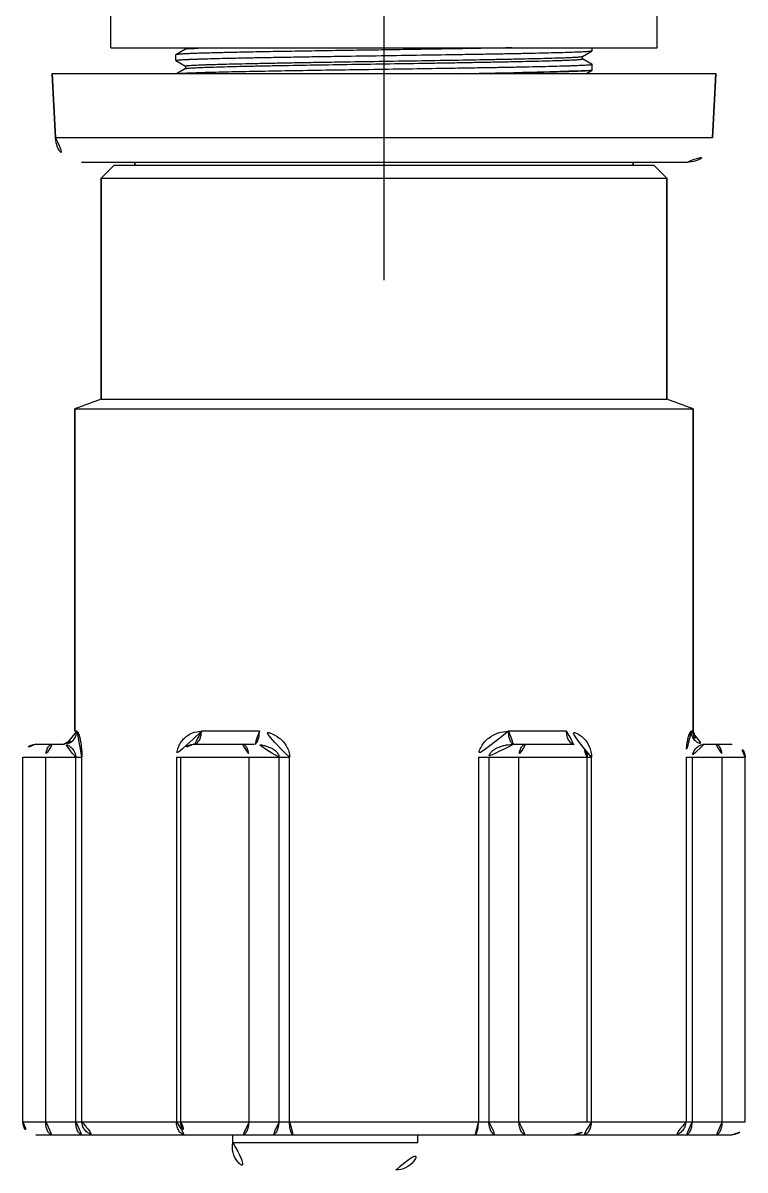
# Model space of a CAD drawing. Extents: x 16296660632 to 16296672714, y -37409619871 to -37409617455.
# Drawn here: x 16296672035.4 to 16296672090.9, y -37409617948.2 to -37409617860.1 of the extents above; entities that cross this region are included whole.
import ezdxf

# ---------------------------------------------------------------- set-up
doc = ezdxf.new("R2010")
doc.units = 0
doc.header["$LTSCALE"] = 10
doc.header["$MEASUREMENT"] = 0
doc.linetypes.add('ACAD_ISO08W100', pattern=[36, 24, -3, 6, -3])
doc.layers.get('0').update_dxf_attribs({"linetype": 'CONTINUOUS'})
doc.layers.add('02___PRT_ALL_AXES', color=7, linetype='CONTINUOUS')

msp = doc.modelspace()

# ---------------------------------------------------------------- linework, layer by layer
at = {"color": 1, "linetype": 'ACAD_ISO08W100'}
msp.add_line((16296672063.1436, -37409617879.889519), (16296672063.1436, -37409617691.184967), dxfattribs=at)
at = {"color": 7, "linetype": 'Continuous'}
for p, q in [((16296672042.1436, -37409617862.030663), (16296672042.1436, -37409617859.530663)), ((16296672084.1436, -37409617862.030663), (16296672084.1436, -37409617859.530663)), ((16296672042.1436, -37409617862.030663), (16296672084.1436, -37409617862.030663)), ((16296672047.148939, -37409617862.557533), (16296672047.1436, -37409617862.563713)), ((16296672047.1436, -37409617862.997681), (16296672047.1436, -37409617862.563713)), ((16296672047.8992, -37409617862.124222), (16296672047.148939, -37409617862.557533)), ((16296672047.8936, -37409617862.030663), (16296672047.8936, -37409617862.130692)), ((16296672078.388, -37409617862.687157), (16296672079.13826, -37409617862.253853)), ((16296672078.3936, -37409617862.880692), (16296672078.3936, -37409617862.680687)), ((16296672079.13826, -37409617862.253853), (16296672079.1436, -37409617862.247681)), ((16296672079.1436, -37409617862.247681), (16296672079.1436, -37409617862.030663)), ((16296672047.148939, -37409617863.003853), (16296672047.8992, -37409617863.437157)), ((16296672047.8936, -37409617863.430687), (16296672047.8936, -37409617863.630692)), ((16296672079.13826, -37409617863.307533), (16296672078.388, -37409617862.874222)), ((16296672079.1436, -37409617863.313713), (16296672079.14352, -37409617863.314468)), ((16296672079.1436, -37409617863.747681), (16296672079.1436, -37409617863.313713)), ((16296672037.6436, -37409617864.030663), (16296672037.90064, -37409617868.935341)), ((16296672047.8992, -37409617863.624222), (16296672047.195471, -37409617864.030663)), ((16296672078.65896, -37409617864.030663), (16296672079.13826, -37409617863.753853)), ((16296672079.13826, -37409617863.753853), (16296672079.1436, -37409617863.747681)), ((16296672088.6436, -37409617864.030663), (16296672088.38656, -37409617868.935341)), ((16296672088.38656, -37409617868.935341), (16296672037.90064, -37409617868.935341)), ((16296672086.389299, -37409617870.830673), (16296672039.8979, -37409617870.830673)), ((16296672042.3936, -37409617871.030663), (16296672041.3936, -37409617872.030663)), ((16296672042.3936, -37409617871.030663), (16296672083.8936, -37409617871.030663)), ((16296672043.993601, -37409617870.830673), (16296672043.993601, -37409617871.030663)), ((16296672082.2936, -37409617870.830673), (16296672082.2936, -37409617871.030663)), ((16296672083.8936, -37409617871.030663), (16296672084.8936, -37409617872.030663)), ((16296672041.3936, -37409617889.030663), (16296672041.3936, -37409617872.030663)), ((16296672041.3936, -37409617872.030663), (16296672084.8936, -37409617872.030663)), ((16296672084.8936, -37409617889.030663), (16296672084.8936, -37409617872.030663)), ((16296672039.3936, -37409617914.530663), (16296672039.3936, -37409617889.758614)), ((16296672086.8936, -37409617914.530663), (16296672086.8936, -37409617889.758614)), ((16296672039.53348, -37409617914.530663), (16296672039.3936, -37409617914.530663)), ((16296672053.56757, -37409617914.530663), (16296672049.10951, -37409617914.530663)), ((16296672077.177691, -37409617914.530663), (16296672072.719629, -37409617914.530663)), ((16296672086.8936, -37409617914.530663), (16296672086.753719, -37409617914.530663)), ((16296672036.3936, -37409617915.530663), (16296672038.53937, -37409617915.530663)), ((16296672048.5186, -37409617915.530663), (16296672053.16437, -37409617915.530663)), ((16296672073.122829, -37409617915.530663), (16296672077.7686, -37409617915.530663)), ((16296672087.747829, -37409617915.530663), (16296672089.8936, -37409617915.530663)), ((16296672035.3936, -37409617944.530663), (16296672035.3936, -37409617916.530663)), ((16296672035.3936, -37409617916.530663), (16296672039.929951, -37409617916.530663)), ((16296672037.1436, -37409617944.530663), (16296672037.1436, -37409617916.530663)), ((16296672039.45253, -37409617944.530663), (16296672039.45253, -37409617916.530663)), ((16296672039.929951, -37409617944.530663), (16296672039.929951, -37409617916.530663)), ((16296672047.190319, -37409617916.530663), (16296672047.190319, -37409617944.530663)), ((16296672047.190319, -37409617916.530663), (16296672055.88323, -37409617916.530663)), ((16296672047.5186, -37409617944.530663), (16296672047.5186, -37409617916.530663)), ((16296672052.7686, -37409617944.530663), (16296672052.7686, -37409617916.530663)), ((16296672055.07753, -37409617944.530663), (16296672055.07753, -37409617916.530663)), ((16296672055.88323, -37409617944.530663), (16296672055.88323, -37409617916.530663)), ((16296672070.403971, -37409617916.530663), (16296672070.403971, -37409617944.530663)), ((16296672070.403971, -37409617916.530663), (16296672079.09688, -37409617916.530663)), ((16296672071.209669, -37409617916.530663), (16296672071.209669, -37409617944.530663)), ((16296672073.5186, -37409617944.530663), (16296672073.5186, -37409617916.530663)), ((16296672078.7686, -37409617944.530663), (16296672078.7686, -37409617916.530663)), ((16296672079.09688, -37409617944.530663), (16296672079.09688, -37409617916.530663)), ((16296672086.35725, -37409617916.530663), (16296672086.35725, -37409617944.530663)), ((16296672086.35725, -37409617916.530663), (16296672090.8936, -37409617916.530663)), ((16296672086.834669, -37409617916.530663), (16296672086.834669, -37409617944.530663)), ((16296672089.1436, -37409617944.530663), (16296672089.1436, -37409617916.530663)), ((16296672090.8936, -37409617944.530663), (16296672090.8936, -37409617916.530663)), ((16296672035.3936, -37409617944.530663), (16296672090.8936, -37409617944.530663)), ((16296672036.3936, -37409617945.530663), (16296672089.8936, -37409617945.530663)), ((16296672051.53339, -37409617946.127243), (16296672051.53339, -37409617945.530663)), ((16296672065.753811, -37409617946.127243), (16296672065.753811, -37409617945.530663)), ((16296672051.53339, -37409617946.127243), (16296672065.753811, -37409617946.127243))]:
    msp.add_line(p, q, dxfattribs=at)
for centre, radius, start, end in [((16296672039.8979, -37409617868.830673), 2, 183.00009947, 270), ((16296672086.389299, -37409617868.830673), 2, 270, 356.99990053), ((16296672038.3936, -37409617914.530663), 1, 278.28316802, 0), ((16296672087.8936, -37409617914.530663), 1, 180, 261.71683198), ((16296672036.3936, -37409617916.530663), 1, 90, 180), ((16296672048.5186, -37409617916.530663), 1, 90, 180), ((16296672077.7686, -37409617916.530663), 1, 0, 90), ((16296672089.8936, -37409617916.530663), 1, 0, 90), ((16296672036.3936, -37409617944.530663), 1, 180, 270), ((16296672048.5186, -37409617944.530663), 1, 180, 270), ((16296672077.7686, -37409617944.530663), 1, 270, 0), ((16296672089.8936, -37409617944.530663), 1, 270, 0), ((16296672053.243601, -37409617946.490723), 1.748411, 168.001071, 270), ((16296672064.0436, -37409617946.490723), 1.748411, 270, 11.998929)]:
    msp.add_arc(centre, radius, start, end, dxfattribs=at)
for points, knots in [([(16296672047.1436, -37409617862.997681), (16296672047.1436, -37409617862.995178), (16296672047.150909, -37409617862.989571), (16296672047.16511, -37409617862.985138), (16296672047.18935, -37409617862.979233), (16296672047.239531, -37409617862.970993), (16296672047.32634, -37409617862.960983), (16296672047.4583, -37409617862.949806), (16296672047.62751, -37409617862.938454), (16296672047.83342, -37409617862.927017), (16296672048.075621, -37409617862.915527), (16296672048.353519, -37409617862.904007), (16296672048.66646, -37409617862.892479), (16296672049.15156, -37409617862.876343), (16296672049.839291, -37409617862.856529), (16296672050.757469, -37409617862.833588), (16296672051.79298, -37409617862.810593), (16296672052.936029, -37409617862.787537), (16296672054.175791, -37409617862.764473), (16296672055.50049, -37409617862.741371), (16296672056.897579, -37409617862.718262), (16296672058.353821, -37409617862.695137), (16296672060.37352, -37409617862.66404), (16296672062.939541, -37409617862.62571), (16296672066.000231, -37409617862.580093), (16296672068.50312, -37409617862.541489), (16296672070.422529, -37409617862.510117), (16296672071.76766, -37409617862.487007), (16296672073.03109, -37409617862.463943), (16296672074.20088, -37409617862.440887), (16296672075.265921, -37409617862.41787), (16296672076.216129, -37409617862.39492), (16296672077.042521, -37409617862.37204), (16296672077.65008, -37409617862.352188), (16296672078.068439, -37409617862.335938), (16296672078.32966, -37409617862.324432), (16296672078.554899, -37409617862.312973), (16296672078.74365, -37409617862.301567), (16296672078.89543, -37409617862.290253), (16296672078.99865, -37409617862.28035), (16296672079.06237, -37409617862.27195), (16296672079.096201, -37409617862.266357), (16296672079.12055, -37409617862.260803), (16296672079.13365, -37409617862.256493), (16296672079.138241, -37409617862.253853)], [0, 0, 0, 0, 0.000234279, 0.000714351, 0.001476359, 0.00252729, 0.005502717, 0.00964464, 0.01494507, 0.021391797, 0.028971798, 0.037667486, 0.047457005, 0.058318224, 0.083151867, 0.111932946, 0.144389737, 0.180216779, 0.219072844, 0.260591027, 0.304377032, 0.350015787, 0.397076117, 0.493671306, 0.590511659, 0.683933774, 0.728251828, 0.770408994, 0.810007432, 0.84667179, 0.880053735, 0.909838999, 0.935744322, 0.957526075, 0.966804915, 0.974979699, 0.982029762, 0.987940236, 0.992698652, 0.99629389, 0.997653971, 0.998722961, 0.999502827, 1, 1, 1, 1]), ([(16296672072.97777, -37409617862.030678), (16296672071.707979, -37409617862.054703), (16296672069.01652, -37409617862.100067), (16296672065.590561, -37409617862.152237), (16296672062.702829, -37409617862.195259), (16296672060.52187, -37409617862.227867), (16296672058.390751, -37409617862.260483), (16296672056.34992, -37409617862.293053), (16296672054.43812, -37409617862.325569), (16296672052.69166, -37409617862.358017), (16296672051.355009, -37409617862.38591), (16296672050.392969, -37409617862.408607), (16296672049.76013, -37409617862.424957), (16296672049.19092, -37409617862.441277), (16296672048.68804, -37409617862.457558), (16296672048.25386, -37409617862.473778), (16296672047.89048, -37409617862.489906), (16296672047.63273, -37409617862.503998), (16296672047.46323, -37409617862.515678), (16296672047.363899, -37409617862.52375), (16296672047.28339, -37409617862.53183), (16296672047.221491, -37409617862.539597), (16296672047.178801, -37409617862.547523), (16296672047.156231, -37409617862.553337), (16296672047.14896, -37409617862.557533)], [0, 0, 0, 0, 0.14746077, 0.312548759, 0.39783296, 0.48279079, 0.565807127, 0.645306035, 0.719780696, 0.787817017, 0.848121924, 0.875011465, 0.899550782, 0.921625087, 0.941129246, 0.957970528, 0.972071298, 0.983363189, 0.987940661, 0.991798597, 0.994932375, 0.997340723, 0.999025945, 1, 1, 1, 1]), ([(16296672047.89362, -37409617863.430687), (16296672047.89362, -37409617863.428261), (16296672047.900299, -37409617863.422699), (16296672047.913799, -37409617863.418243), (16296672047.93648, -37409617863.412399), (16296672047.983589, -37409617863.404198), (16296672048.065029, -37409617863.394287), (16296672048.18885, -37409617863.383202), (16296672048.34761, -37409617863.371933), (16296672048.540831, -37409617863.360588), (16296672048.76812, -37409617863.349197), (16296672049.028931, -37409617863.337769), (16296672049.322651, -37409617863.326317), (16296672049.77804, -37409617863.31031), (16296672050.42383, -37409617863.290649), (16296672051.286209, -37409617863.267891), (16296672052.259159, -37409617863.245064), (16296672053.33359, -37409617863.222214), (16296672054.499491, -37409617863.19931), (16296672055.745991, -37409617863.176399), (16296672057.06146, -37409617863.153473), (16296672058.433649, -37409617863.130531), (16296672060.339279, -37409617863.099663), (16296672062.764179, -37409617863.0616), (16296672065.66202, -37409617863.016327), (16296672068.46615, -37409617862.971107), (16296672070.69656, -37409617862.932541), (16296672072.356171, -37409617862.901123), (16296672073.47962, -37409617862.878227), (16296672074.506701, -37409617862.855392), (16296672075.42783, -37409617862.832603), (16296672076.234421, -37409617862.809883), (16296672076.918961, -37409617862.787277), (16296672077.410089, -37409617862.767578), (16296672077.73723, -37409617862.751289), (16296672077.93195, -37409617862.739952), (16296672078.092159, -37409617862.728638), (16296672078.21764, -37409617862.717644), (16296672078.307859, -37409617862.706573), (16296672078.35638, -37409617862.698273), (16296672078.37422, -37409617862.692719)], [0, 0, 0, 0, 0.000238927, 0.000715416, 0.001467917, 0.002504376, 0.005437768, 0.009518895, 0.014739791, 0.021090632, 0.028558503, 0.037124723, 0.046769706, 0.057472832, 0.081947509, 0.110322319, 0.142331336, 0.177678645, 0.216033333, 0.25703852, 0.300312529, 0.345450982, 0.392034211, 0.487786675, 0.584007885, 0.677118118, 0.763653863, 0.803437901, 0.840396621, 0.874186151, 0.904492483, 0.931031562, 0.953559026, 0.971863996, 0.979379575, 0.985778788, 0.991049242, 0.99517998, 0.998162585, 1, 1, 1, 1]), ([(16296672047.899229, -37409617862.124222), (16296672047.904261, -37409617862.121307), (16296672047.918751, -37409617862.116631), (16296672047.933371, -37409617862.113358), (16296672047.942419, -37409617862.11158)], [0, 0, 0, 0, 0.386760287, 1, 1, 1, 1]), ([(16296672047.942419, -37409617862.11158), (16296672047.964041, -37409617862.107353), (16296672048.016569, -37409617862.099869), (16296672048.1576, -37409617862.08503), (16296672048.40093, -37409617862.068047), (16296672048.771721, -37409617862.048477), (16296672049.05402, -37409617862.036774), (16296672049.21236, -37409617862.030678)], [0, 0, 0, 0, 0.051898543, 0.124947281, 0.33418652, 0.626566119, 1, 1, 1, 1]), ([(16296672078.37422, -37409617862.692719), (16296672078.375629, -37409617862.692284), (16296672078.380329, -37409617862.690727), (16296672078.38497, -37409617862.688904), (16296672078.38798, -37409617862.687157)], [0, 0, 0, 0, 0.298701203, 1, 1, 1, 1]), ([(16296672079.14352, -37409617863.314468), (16296672079.14296, -37409617863.317047), (16296672079.135441, -37409617863.321922), (16296672079.12114, -37409617863.32663), (16296672079.0975, -37409617863.33213), (16296672079.065651, -37409617863.337463), (16296672079.02491, -37409617863.342979), (16296672078.953341, -37409617863.350937), (16296672078.842119, -37409617863.360527), (16296672078.68284, -37409617863.371483), (16296672078.489441, -37409617863.382492), (16296672078.262341, -37409617863.393547), (16296672078.00202, -37409617863.404648), (16296672077.70907, -37409617863.415756), (16296672077.25515, -37409617863.431297), (16296672076.611561, -37409617863.450378), (16296672075.751949, -37409617863.472473), (16296672074.78162, -37409617863.494621), (16296672073.70907, -37409617863.516823), (16296672072.543739, -37409617863.53904), (16296672071.29587, -37409617863.561279), (16296672069.9764, -37409617863.583527), (16296672068.596939, -37409617863.605797), (16296672066.673031, -37409617863.635818), (16296672064.21209, -37409617863.672836), (16296672061.25252, -37409617863.716827), (16296672058.35924, -37409617863.760773), (16296672055.63365, -37409617863.804619), (16296672053.17128, -37409617863.848297), (16296672051.3241, -37409617863.886093), (16296672050.04184, -37409617863.917259), (16296672049.247299, -37409617863.939293), (16296672048.574789, -37409617863.96125), (16296672048.03018, -37409617863.982841), (16296672047.61829, -37409617864.004333), (16296672047.388519, -37409617864.020721), (16296672047.296659, -37409617864.030647)], [0, 0, 0, 0, 0.000248491, 0.000733163, 0.001481149, 0.002498321, 0.003786555, 0.005346481, 0.009281056, 0.014295481, 0.020379014, 0.027520235, 0.035704211, 0.044911769, 0.055123387, 0.078469728, 0.105536811, 0.136088728, 0.169857813, 0.206546361, 0.245833568, 0.287373194, 0.330801711, 0.375737881, 0.468545934, 0.562544065, 0.654434869, 0.741001705, 0.819211933, 0.886322387, 0.914963271, 0.939982694, 0.961162545, 0.978318768, 0.991300042, 1, 1, 1, 1]), ([(16296672047.918831, -37409617863.616966), (16296672047.93844, -37409617863.611618), (16296672047.990179, -37409617863.603241), (16296672048.08527, -37409617863.592201), (16296672048.21537, -37409617863.581169), (16296672048.38003, -37409617863.569878), (16296672048.578979, -37409617863.558563), (16296672048.91132, -37409617863.54232), (16296672049.408331, -37409617863.522659), (16296672050.099211, -37409617863.500099), (16296672050.91115, -37409617863.477432), (16296672051.83662, -37409617863.454681), (16296672052.867029, -37409617863.431877), (16296672053.992821, -37409617863.409058), (16296672055.65365, -37409617863.377724), (16296672057.883421, -37409617863.339241), (16296672060.68445, -37409617863.294121), (16296672063.57658, -37409617863.248947), (16296672065.995371, -37409617863.210983), (16296672067.895361, -37409617863.180168), (16296672069.26296, -37409617863.15728), (16296672070.573771, -37409617863.134399), (16296672071.815611, -37409617863.111542), (16296672072.976959, -37409617863.088699), (16296672074.04705, -37409617863.065887), (16296672075.01594, -37409617863.043121), (16296672075.874649, -37409617863.020409), (16296672076.51762, -37409617863.000801), (16296672076.97101, -37409617862.984833), (16296672077.26342, -37409617862.973396), (16296672077.52306, -37409617862.962013), (16296672077.749319, -37409617862.95063), (16296672077.94166, -37409617862.939323), (16296672078.09971, -37409617862.92807), (16296672078.222969, -37409617862.917023), (16296672078.30402, -37409617862.90712), (16296672078.35092, -37409617862.898941), (16296672078.373501, -37409617862.89312), (16296672078.38694, -37409617862.888657), (16296672078.393591, -37409617862.88311), (16296672078.3936, -37409617862.880692)], [0, 0, 0, 0, 0.001999371, 0.005141199, 0.00942457, 0.014840983, 0.021380451, 0.029028987, 0.047576781, 0.070316985, 0.097037163, 0.127491308, 0.161397258, 0.19843943, 0.23827606, 0.324827975, 0.417848684, 0.513893626, 0.609406018, 0.655853137, 0.700849175, 0.743977255, 0.784837231, 0.823049189, 0.85826031, 0.8901421, 0.918400559, 0.942773664, 0.95343097, 0.963034921, 0.971564806, 0.979000147, 0.985323204, 0.990521845, 0.994585241, 0.997505338, 0.998537428, 0.999286961, 0.999761735, 1, 1, 1, 1]), ([(16296672047.899229, -37409617863.624222), (16296672047.900391, -37409617863.62355), (16296672047.90666, -37409617863.620461), (16296672047.913389, -37409617863.618446), (16296672047.918831, -37409617863.616966)], [0, 0, 0, 0, 0.191805762, 1, 1, 1, 1]), ([(16296672069.158529, -37409617864.03067), (16296672069.85133, -37409617864.019524), (16296672071.180349, -37409617863.99752), (16296672073.075661, -37409617863.96344), (16296672074.531309, -37409617863.934174), (16296672075.582081, -37409617863.910339), (16296672076.27491, -37409617863.893158), (16296672076.898821, -37409617863.876007), (16296672077.45052, -37409617863.858902), (16296672077.92713, -37409617863.841873), (16296672078.32612, -37409617863.824913), (16296672078.60911, -37409617863.810112), (16296672078.795099, -37409617863.797829), (16296672078.90398, -37409617863.789352), (16296672078.99209, -37409617863.780861), (16296672079.059669, -37409617863.772728), (16296672079.10601, -37409617863.764374), (16296672079.13047, -37409617863.758331), (16296672079.13825, -37409617863.753853)], [0, 0, 0, 0, 0.208144943, 0.399297113, 0.569447753, 0.645514392, 0.715034385, 0.777640133, 0.833009026, 0.880844532, 0.920905713, 0.952975748, 0.965965509, 0.976903264, 0.985774315, 0.99257264, 0.99730373, 1, 1, 1, 1]), ([(16296672039.53348, -37409617914.530663), (16296672039.53348, -37409617914.660713), (16296672039.48188, -37409617914.923409), (16296672039.26078, -37409617915.255676), (16296672038.930441, -37409617915.478554), (16296672038.668711, -37409617915.530663), (16296672038.53937, -37409617915.530663)], [0, 0, 0, 0, 0.250713052, 0.50096458, 0.750651474, 1, 1, 1, 1]), ([(16296672039.929951, -37409617916.530663), (16296672039.929779, -37409617916.251518), (16296672039.90764, -37409617915.853706), (16296672039.83584, -37409617915.362823), (16296672039.7764, -37409617915.073433), (16296672039.713869, -37409617914.84581), (16296672039.66029, -37409617914.696747), (16296672039.616329, -37409617914.60923), (16296672039.58539, -37409617914.561394), (16296672039.55397, -37409617914.530663), (16296672039.53348, -37409617914.530663)], [0, 0, 0, 0, 0.403508816, 0.574146335, 0.716811453, 0.830388536, 0.914788214, 0.946124577, 0.970386366, 1, 1, 1, 1]), ([(16296672049.10951, -37409617914.530663), (16296672048.875669, -37409617914.530663), (16296672048.39679, -37409617914.623131), (16296672047.87948, -37409617914.959641), (16296672047.550091, -37409617915.342239), (16296672047.350519, -37409617915.695213), (16296672047.220449, -37409617916.09803), (16296672047.19038, -37409617916.385246), (16296672047.190319, -37409617916.530663)], [0, 0, 0, 0, 0.228726909, 0.463881771, 0.588713465, 0.719962791, 0.85776248, 1, 1, 1, 1]), ([(16296672049.10951, -37409617914.530663), (16296672049.10951, -37409617914.659119), (16296672049.08219, -37409617914.904587), (16296672048.97764, -37409617915.186188), (16296672048.854219, -37409617915.361526), (16296672048.75172, -37409617915.456673), (16296672048.638531, -37409617915.516602), (16296672048.557529, -37409617915.530663), (16296672048.5186, -37409617915.530663)], [0, 0, 0, 0, 0.304257689, 0.579591533, 0.700591624, 0.80933846, 0.907799307, 1, 1, 1, 1]), ([(16296672053.56757, -37409617914.530663), (16296672053.56757, -37409617914.658653), (16296672053.5536, -37409617914.846199), (16296672053.50396, -37409617915.081421), (16296672053.455111, -37409617915.232407), (16296672053.395651, -37409617915.357483), (16296672053.327101, -37409617915.45256), (16296672053.25028, -37409617915.514763), (16296672053.191339, -37409617915.530663), (16296672053.16437, -37409617915.530663)], [0, 0, 0, 0, 0.333786368, 0.487505519, 0.626232232, 0.746704876, 0.847320875, 0.929658245, 1, 1, 1, 1]), ([(16296672055.88323, -37409617916.530663), (16296672055.883129, -37409617916.384743), (16296672055.84317, -37409617916.092369), (16296672055.673929, -37409617915.687767), (16296672055.420389, -37409617915.336182), (16296672055.00622, -37409617914.952431), (16296672054.386681, -37409617914.624329), (16296672053.83732, -37409617914.530663), (16296672053.56757, -37409617914.530663)], [0, 0, 0, 0, 0.130016507, 0.259202339, 0.387029834, 0.513222135, 0.759668921, 1, 1, 1, 1]), ([(16296672072.719629, -37409617914.530663), (16296672072.449881, -37409617914.530663), (16296672071.90053, -37409617914.624329), (16296672071.280991, -37409617914.952431), (16296672070.866819, -37409617915.336182), (16296672070.61327, -37409617915.687767), (16296672070.444031, -37409617916.092369), (16296672070.40407, -37409617916.384743), (16296672070.403971, -37409617916.530663)], [0, 0, 0, 0, 0.240329654, 0.486777194, 0.612969915, 0.740797855, 0.869983911, 1, 1, 1, 1]), ([(16296672072.719629, -37409617914.530663), (16296672072.719629, -37409617914.658653), (16296672072.733601, -37409617914.846199), (16296672072.783239, -37409617915.081421), (16296672072.83209, -37409617915.232407), (16296672072.89156, -37409617915.357483), (16296672072.9601, -37409617915.45256), (16296672073.03693, -37409617915.514763), (16296672073.09586, -37409617915.530663), (16296672073.122829, -37409617915.530663)], [0, 0, 0, 0, 0.333785954, 0.487504898, 0.626231452, 0.746704023, 0.847320094, 0.929657736, 1, 1, 1, 1]), ([(16296672077.177691, -37409617914.530663), (16296672077.177691, -37409617914.659119), (16296672077.205009, -37409617914.904587), (16296672077.309561, -37409617915.186188), (16296672077.43298, -37409617915.361526), (16296672077.53548, -37409617915.456673), (16296672077.64867, -37409617915.516602), (16296672077.729679, -37409617915.530663), (16296672077.7686, -37409617915.530663)], [0, 0, 0, 0, 0.304257361, 0.579590881, 0.70059092, 0.809337829, 0.907798905, 1, 1, 1, 1]), ([(16296672079.09688, -37409617916.530663), (16296672079.09683, -37409617916.385246), (16296672079.066641, -37409617916.097954), (16296672078.898081, -37409617915.5746), (16296672078.52124, -37409617915.032509), (16296672077.8906, -37409617914.623512), (16296672077.41153, -37409617914.530663), (16296672077.177691, -37409617914.530663)], [0, 0, 0, 0, 0.142406821, 0.280382727, 0.53554472, 0.770992952, 1, 1, 1, 1]), ([(16296672086.753719, -37409617914.530663), (16296672086.733231, -37409617914.530663), (16296672086.701811, -37409617914.561409), (16296672086.67087, -37409617914.609261), (16296672086.62694, -37409617914.696793), (16296672086.573311, -37409617914.845848), (16296672086.510811, -37409617915.073486), (16296672086.451361, -37409617915.362877), (16296672086.379551, -37409617915.853737), (16296672086.35737, -37409617916.251534), (16296672086.35725, -37409617916.530663)], [0, 0, 0, 0, 0.029621804, 0.053887905, 0.085227863, 0.169620621, 0.283215481, 0.425889846, 0.596508283, 1, 1, 1, 1]), ([(16296672086.753719, -37409617914.530663), (16296672086.753719, -37409617914.660713), (16296672086.805321, -37409617914.923409), (16296672087.02643, -37409617915.255676), (16296672087.35676, -37409617915.478554), (16296672087.61849, -37409617915.530663), (16296672087.747829, -37409617915.530663)], [0, 0, 0, 0, 0.250712997, 0.500964478, 0.750651381, 1, 1, 1, 1]), ([(16296672037.6436, -37409617915.530663), (16296672037.610491, -37409617915.530663), (16296672037.54026, -37409617915.545387), (16296672037.444389, -37409617915.606377), (16296672037.358271, -37409617915.701698), (16296672037.253481, -37409617915.878693), (16296672037.16638, -37409617916.159798), (16296672037.1436, -37409617916.402458), (16296672037.1436, -37409617916.530663)], [0, 0, 0, 0, 0.082245209, 0.173140253, 0.277886334, 0.39845992, 0.681581101, 1, 1, 1, 1]), ([(16296672039.45253, -37409617916.530663), (16296672039.45248, -37409617916.437073), (16296672039.425739, -37409617916.262154), (16296672039.301821, -37409617915.984657), (16296672039.094761, -37409617915.743393), (16296672038.819389, -37409617915.574013), (16296672038.62764, -37409617915.53067), (16296672038.53937, -37409617915.530663)], [0, 0, 0, 0, 0.189879634, 0.352554523, 0.611962698, 0.820928953, 1, 1, 1, 1]), ([(16296672052.2686, -37409617915.530663), (16296672052.30172, -37409617915.530663), (16296672052.371941, -37409617915.545387), (16296672052.46781, -37409617915.606377), (16296672052.55393, -37409617915.701698), (16296672052.65872, -37409617915.878693), (16296672052.745819, -37409617916.159798), (16296672052.7686, -37409617916.402458), (16296672052.7686, -37409617916.530663)], [0, 0, 0, 0, 0.082245209, 0.173140253, 0.277886334, 0.39845992, 0.681581101, 1, 1, 1, 1]), ([(16296672055.07753, -37409617916.530663), (16296672055.077511, -37409617916.482048), (16296672055.062321, -37409617916.384277), (16296672055.000891, -37409617916.250427), (16296672054.913031, -37409617916.132889), (16296672054.773069, -37409617915.997131), (16296672054.57016, -37409617915.860443), (16296672054.30571, -37409617915.73632), (16296672054.02874, -37409617915.643761), (16296672053.65003, -37409617915.557266), (16296672053.358219, -37409617915.53067), (16296672053.16437, -37409617915.530663)], [0, 0, 0, 0, 0.062573579, 0.125172184, 0.187781581, 0.250397308, 0.375411327, 0.500465623, 0.625507552, 0.750501205, 1, 1, 1, 1]), ([(16296672073.122829, -37409617915.530663), (16296672072.928989, -37409617915.53067), (16296672072.637171, -37409617915.557266), (16296672072.258459, -37409617915.643761), (16296672071.981489, -37409617915.73632), (16296672071.717039, -37409617915.860443), (16296672071.514139, -37409617915.997131), (16296672071.37417, -37409617916.132889), (16296672071.28631, -37409617916.250427), (16296672071.22488, -37409617916.384277), (16296672071.20969, -37409617916.482048), (16296672071.209669, -37409617916.530663)], [0, 0, 0, 0, 0.249498079, 0.374491882, 0.499534039, 0.624588573, 0.749602987, 0.812219013, 0.874828505, 0.937426961, 1, 1, 1, 1]), ([(16296672074.0186, -37409617915.530663), (16296672073.985491, -37409617915.530663), (16296672073.91526, -37409617915.545387), (16296672073.819389, -37409617915.606377), (16296672073.733271, -37409617915.701698), (16296672073.628481, -37409617915.878693), (16296672073.54138, -37409617916.159798), (16296672073.5186, -37409617916.402458), (16296672073.5186, -37409617916.530663)], [0, 0, 0, 0, 0.082245209, 0.173140253, 0.277886334, 0.39845992, 0.681581101, 1, 1, 1, 1]), ([(16296672087.747829, -37409617915.530663), (16296672087.65955, -37409617915.53067), (16296672087.467739, -37409617915.574043), (16296672087.19236, -37409617915.743523), (16296672086.9853, -37409617915.984833), (16296672086.861441, -37409617916.262283), (16296672086.834709, -37409617916.437134), (16296672086.834669, -37409617916.530663)], [0, 0, 0, 0, 0.179108238, 0.388143562, 0.647594836, 0.810220063, 1, 1, 1, 1]), ([(16296672088.6436, -37409617915.530663), (16296672088.67672, -37409617915.530663), (16296672088.746941, -37409617915.545387), (16296672088.84281, -37409617915.606377), (16296672088.92893, -37409617915.701698), (16296672089.03372, -37409617915.878693), (16296672089.120819, -37409617916.159798), (16296672089.1436, -37409617916.402458), (16296672089.1436, -37409617916.530663)], [0, 0, 0, 0, 0.082245209, 0.173140253, 0.277886335, 0.39845992, 0.681581102, 1, 1, 1, 1]), ([(16296672037.1436, -37409617944.530663), (16296672037.1436, -37409617944.658867), (16296672037.16638, -37409617944.901543), (16296672037.253481, -37409617945.182632), (16296672037.358271, -37409617945.359627), (16296672037.444389, -37409617945.454964), (16296672037.54026, -37409617945.515953), (16296672037.610491, -37409617945.530663), (16296672037.6436, -37409617945.530663)], [0, 0, 0, 0, 0.318418899, 0.60154008, 0.722113666, 0.826859747, 0.917754791, 1, 1, 1, 1]), ([(16296672039.45253, -37409617944.530663), (16296672039.45253, -37409617944.658867), (16296672039.475321, -37409617944.901543), (16296672039.56242, -37409617945.182632), (16296672039.66721, -37409617945.359627), (16296672039.753321, -37409617945.454964), (16296672039.849199, -37409617945.515953), (16296672039.91942, -37409617945.530663), (16296672039.95253, -37409617945.530663)], [0, 0, 0, 0, 0.318418898, 0.601540079, 0.722113665, 0.826859746, 0.917754791, 1, 1, 1, 1]), ([(16296672039.929951, -37409617944.530663), (16296672039.929951, -37409617944.660629), (16296672039.980391, -37409617944.922508), (16296672040.197149, -37409617945.254723), (16296672040.52195, -37409617945.478233), (16296672040.780121, -37409617945.530663), (16296672040.90737, -37409617945.530663)], [0, 0, 0, 0, 0.252663414, 0.503729552, 0.752612596, 1, 1, 1, 1]), ([(16296672047.190319, -37409617944.530663), (16296672047.190319, -37409617944.659378), (16296672047.221889, -37409617944.907707), (16296672047.3423, -37409617945.189377), (16296672047.481979, -37409617945.363037), (16296672047.59889, -37409617945.457848), (16296672047.7272, -37409617945.516983), (16296672047.817921, -37409617945.530663), (16296672047.86204, -37409617945.530663)], [0, 0, 0, 0, 0.292190957, 0.561232842, 0.682847109, 0.795136457, 0.899855347, 1, 1, 1, 1]), ([(16296672052.7686, -37409617944.530663), (16296672052.7686, -37409617944.658867), (16296672052.745819, -37409617944.901543), (16296672052.65872, -37409617945.182632), (16296672052.55393, -37409617945.359627), (16296672052.46781, -37409617945.454964), (16296672052.371941, -37409617945.515953), (16296672052.30172, -37409617945.530663), (16296672052.2686, -37409617945.530663)], [0, 0, 0, 0, 0.318418899, 0.60154008, 0.722113666, 0.826859747, 0.917754791, 1, 1, 1, 1]), ([(16296672055.07753, -37409617944.530663), (16296672055.07753, -37409617944.658867), (16296672055.05475, -37409617944.901543), (16296672054.967649, -37409617945.182632), (16296672054.86286, -37409617945.359627), (16296672054.776751, -37409617945.454964), (16296672054.68087, -37409617945.515953), (16296672054.610649, -37409617945.530663), (16296672054.57753, -37409617945.530663)], [0, 0, 0, 0, 0.318418898, 0.60154008, 0.722113666, 0.826859748, 0.917754792, 1, 1, 1, 1]), ([(16296672055.88323, -37409617944.530663), (16296672055.88323, -37409617944.595673), (16296672055.887051, -37409617944.723579), (16296672055.9039, -37409617944.909187), (16296672055.93129, -37409617945.08049), (16296672055.9681, -37409617945.230927), (16296672056.012659, -37409617945.355362), (16296672056.063801, -37409617945.449539), (16296672056.120411, -37409617945.512581), (16296672056.16806, -37409617945.530663), (16296672056.188931, -37409617945.530663)], [0, 0, 0, 0, 0.177676662, 0.349514394, 0.50909044, 0.65139555, 0.77232881, 0.869309716, 0.942949655, 1, 1, 1, 1]), ([(16296672070.403971, -37409617944.530663), (16296672070.403971, -37409617944.595673), (16296672070.40016, -37409617944.723579), (16296672070.383301, -37409617944.909187), (16296672070.355921, -37409617945.08049), (16296672070.319099, -37409617945.230927), (16296672070.274549, -37409617945.355362), (16296672070.2234, -37409617945.449539), (16296672070.1668, -37409617945.512581), (16296672070.119141, -37409617945.530663), (16296672070.09827, -37409617945.530663)], [0, 0, 0, 0, 0.177676662, 0.349514394, 0.50909044, 0.65139555, 0.772328811, 0.869309717, 0.942949656, 1, 1, 1, 1]), ([(16296672071.209669, -37409617944.530663), (16296672071.209669, -37409617944.658867), (16296672071.23245, -37409617944.901543), (16296672071.31955, -37409617945.182632), (16296672071.424339, -37409617945.359627), (16296672071.51046, -37409617945.454964), (16296672071.606331, -37409617945.515953), (16296672071.67655, -37409617945.530663), (16296672071.709669, -37409617945.530663)], [0, 0, 0, 0, 0.318418899, 0.60154008, 0.722113666, 0.826859747, 0.917754791, 1, 1, 1, 1]), ([(16296672073.5186, -37409617944.530663), (16296672073.5186, -37409617944.658867), (16296672073.54138, -37409617944.901543), (16296672073.628481, -37409617945.182632), (16296672073.733271, -37409617945.359627), (16296672073.819389, -37409617945.454964), (16296672073.91526, -37409617945.515953), (16296672073.985491, -37409617945.530663), (16296672074.0186, -37409617945.530663)], [0, 0, 0, 0, 0.318418898, 0.60154008, 0.722113666, 0.826859747, 0.917754791, 1, 1, 1, 1]), ([(16296672079.09688, -37409617944.530663), (16296672079.09688, -37409617944.659378), (16296672079.065319, -37409617944.907707), (16296672078.94491, -37409617945.189377), (16296672078.80522, -37409617945.363037), (16296672078.688311, -37409617945.457848), (16296672078.559999, -37409617945.516983), (16296672078.46928, -37409617945.530663), (16296672078.425171, -37409617945.530663)], [0, 0, 0, 0, 0.292190957, 0.561232843, 0.682847109, 0.795136457, 0.899855348, 1, 1, 1, 1]), ([(16296672086.35725, -37409617944.530663), (16296672086.35725, -37409617944.660629), (16296672086.30681, -37409617944.922508), (16296672086.09005, -37409617945.254723), (16296672085.765249, -37409617945.478233), (16296672085.50709, -37409617945.530663), (16296672085.379841, -37409617945.530663)], [0, 0, 0, 0, 0.252663414, 0.503729552, 0.752612596, 1, 1, 1, 1]), ([(16296672086.834669, -37409617944.530663), (16296672086.834669, -37409617944.658867), (16296672086.81189, -37409617944.901543), (16296672086.724779, -37409617945.182632), (16296672086.620001, -37409617945.359627), (16296672086.53388, -37409617945.454964), (16296672086.438009, -37409617945.515953), (16296672086.367781, -37409617945.530663), (16296672086.334669, -37409617945.530663)], [0, 0, 0, 0, 0.318418899, 0.60154008, 0.722113666, 0.826859747, 0.917754791, 1, 1, 1, 1]), ([(16296672089.1436, -37409617944.530663), (16296672089.1436, -37409617944.658867), (16296672089.120819, -37409617944.901543), (16296672089.03372, -37409617945.182632), (16296672088.92893, -37409617945.359627), (16296672088.84281, -37409617945.454964), (16296672088.746941, -37409617945.515953), (16296672088.67672, -37409617945.530663), (16296672088.6436, -37409617945.530663)], [0, 0, 0, 0, 0.318418898, 0.60154008, 0.722113666, 0.826859747, 0.917754791, 1, 1, 1, 1])]:
    msp.add_open_spline(points, degree=3, knots=knots, dxfattribs=at)
at = {"layer": '02___PRT_ALL_AXES', "color": 7, "linetype": 'Continuous'}
for p, q in [((16296672047.1436, -37409617862.997681), (16296672047.1436, -37409617862.563713)), ((16296672079.1436, -37409617862.247681), (16296672079.1436, -37409617862.030663)), ((16296672079.1436, -37409617863.747681), (16296672079.1436, -37409617863.313713)), ((16296672037.90064, -37409617868.935341), (16296672037.6436, -37409617864.030663)), ((16296672088.6436, -37409617864.030663), (16296672037.6436, -37409617864.030663)), ((16296672088.38656, -37409617868.935341), (16296672088.6436, -37409617864.030663)), ((16296672043.993601, -37409617871.030663), (16296672043.993601, -37409617870.830673)), ((16296672082.2936, -37409617871.030663), (16296672082.2936, -37409617870.830673)), ((16296672041.3936, -37409617872.030663), (16296672041.3936, -37409617889.030663)), ((16296672084.8936, -37409617872.030663), (16296672084.8936, -37409617889.030663)), ((16296672041.3936, -37409617889.030663), (16296672039.3936, -37409617889.758614)), ((16296672041.3936, -37409617889.030663), (16296672084.8936, -37409617889.030663)), ((16296672086.8936, -37409617889.758614), (16296672084.8936, -37409617889.030663)), ((16296672039.3936, -37409617889.758614), (16296672039.3936, -37409617914.530663)), ((16296672039.3936, -37409617889.758614), (16296672086.8936, -37409617889.758614)), ((16296672086.8936, -37409617889.758614), (16296672086.8936, -37409617914.530663))]:
    msp.add_line(p, q, dxfattribs=at)

doc.saveas('drawing.dxf')
